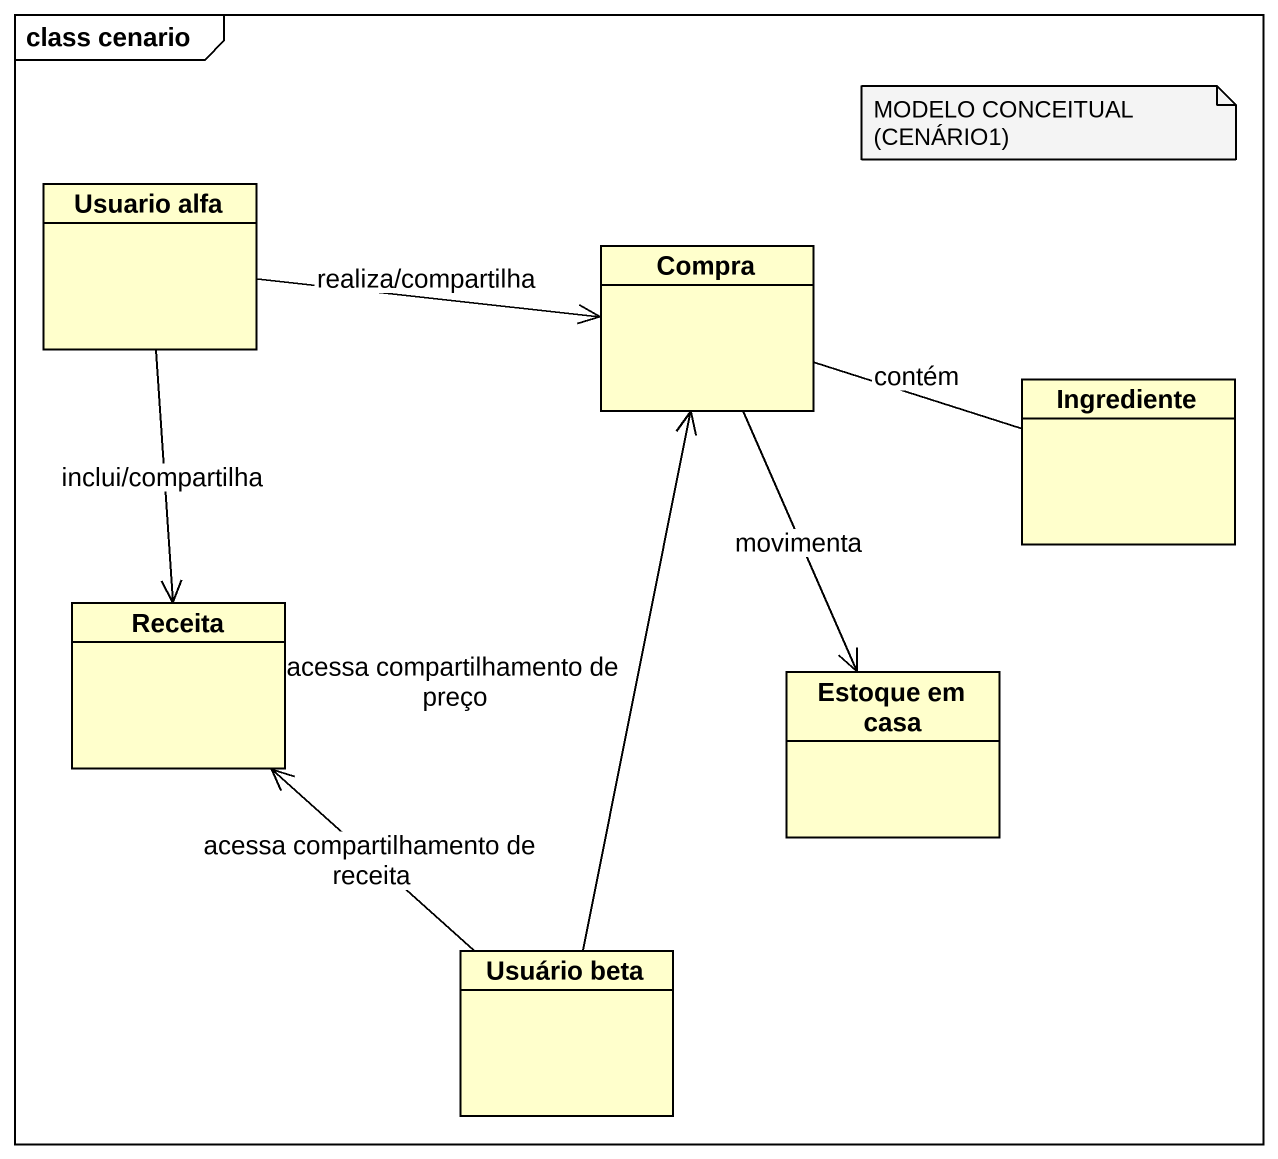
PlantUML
@startuml
mainframe class cenario
hide circle
hide empty members
class "Usuario alfa" as Usuario_alfa
class Compra
class Ingrediente
class Receita
class "Estoque em casa" as Estoque_em_casa
class "Usuário beta" as Usuário_beta
Usuario_alfa -right-> Compra : realiza/compartilha
Usuario_alfa --> Receita : inclui/compartilha
Compra -right- Ingrediente : contém
Compra --> Estoque_em_casa : movimenta
Usuário_beta -up-> Compra : acessa compartilhamento de preço
Usuário_beta -up-> Receita : acessa compartilhamento de receita
note as N1
  MODELO CONCEITUAL (CENÁRIO1)
end note
@enduml
